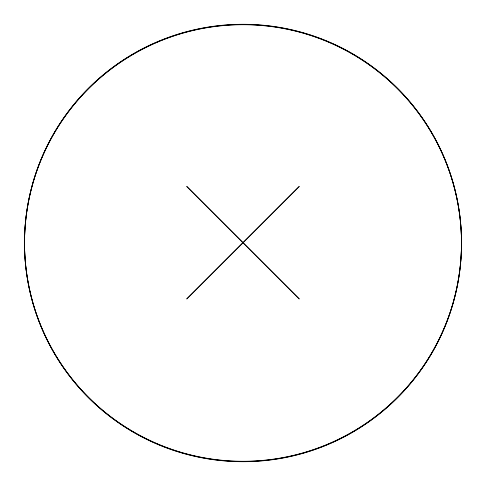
<?xml version="1.0" encoding="UTF-8"?>
<svg xmlns="http://www.w3.org/2000/svg" width="486" height="486" viewBox="0 0 486 486"><rect width="100%" height="100%" fill="white"/><g stroke="black" fill="none" stroke-linecap="round" stroke-linejoin="round"><path stroke-width="0.73" d="M186.818 298.781L299.182 186.417M186.818 298.981L299.182 186.618M186.818 186.417L299.182 298.781M186.818 186.618L299.182 298.981M133.753 432.224A218.5 218.5 0 0 0 461.5 243A218.5 218.5 0 0 0 133.753 53.776A218.5 218.5 0 0 0 133.753 432.224M133.753 432.024A218.5 218.5 0 0 0 461.5 242.8A218.5 218.5 0 0 0 133.753 53.575A218.5 218.5 0 0 0 133.753 432.024M133.753 432.425A218.5 218.5 0 0 0 461.5 243.2A218.5 218.5 0 0 0 133.753 53.976A218.5 218.5 0 0 0 133.753 432.425"/></g></svg>
